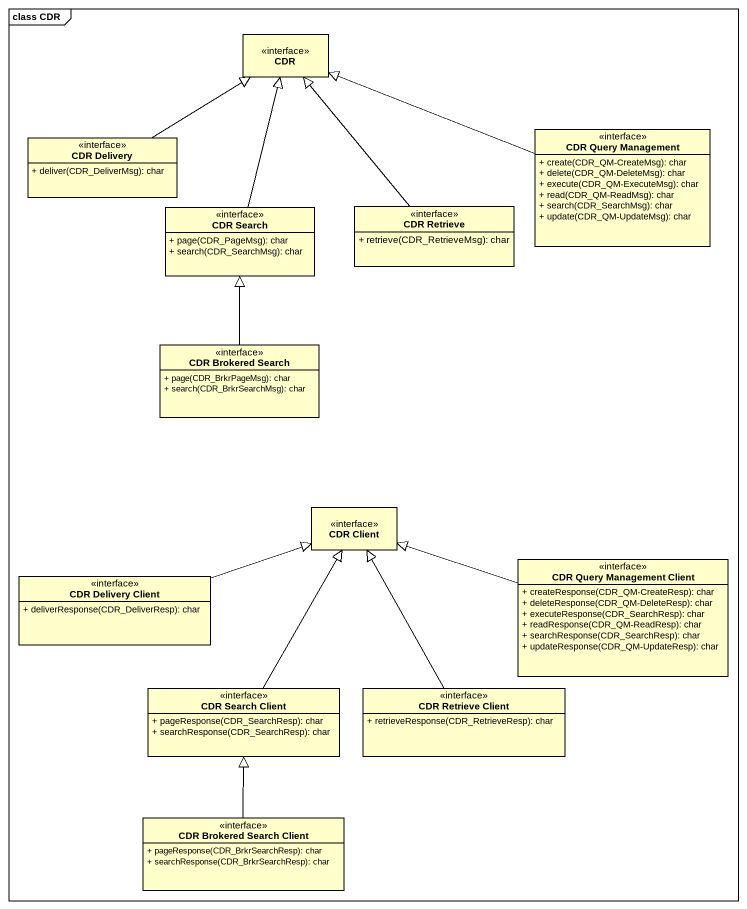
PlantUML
@startuml
mainframe class CDR
hide circle
hide empty members
skinparam classAttributeIconSize 0
class CDR <<interface>>
class "CDR Query Management" as CDR_Query_Management <<interface>> {
  + create(CDR_QM-CreateMsg): char
  + delete(CDR_QM-DeleteMsg): char
  + execute(CDR_QM-ExecuteMsg): char
  + read(CDR_QM-ReadMsg): char
  + search(CDR_SearchMsg): char
  + update(CDR_QM-UpdateMsg): char
}
class "CDR Delivery" as CDR_Delivery <<interface>> {
  + deliver(CDR_DeliverMsg): char
}
class "CDR Search" as CDR_Search <<interface>> {
  + page(CDR_PageMsg): char
  + search(CDR_SearchMsg): char
}
class "CDR Retrieve" as CDR_Retrieve <<interface>> {
  + retrieve(CDR_RetrieveMsg): char
}
class "CDR Brokered Search" as CDR_Brokered_Search <<interface>> {
  + page(CDR_BrkrPageMsg): char
  + search(CDR_BrkrSearchMsg): char
}
class "CDR Client" as CDR_Client <<interface>>
class "CDR Query Management Client" as CDR_Query_Management_Client <<interface>> {
  + createResponse(CDR_QM-CreateResp): char
  + deleteResponse(CDR_QM-DeleteResp): char
  + executeResponse(CDR_SearchResp): char
  + readResponse(CDR_QM-ReadResp): char
  + searchResponse(CDR_SearchResp): char
  + updateResponse(CDR_QM-UpdateResp): char
}
class "CDR Delivery Client" as CDR_Delivery_Client <<interface>> {
  + deliverResponse(CDR_DeliverResp): char
}
class "CDR Search Client" as CDR_Search_Client <<interface>> {
  + pageResponse(CDR_SearchResp): char
  + searchResponse(CDR_SearchResp): char
}
class "CDR Retrieve Client" as CDR_Retrieve_Client <<interface>> {
  + retrieveResponse(CDR_RetrieveResp): char
}
class "CDR Brokered Search Client" as CDR_Brokered_Search_Client <<interface>> {
  + pageResponse(CDR_BrkrSearchResp): char
  + searchResponse(CDR_BrkrSearchResp): char
}
CDR_Query_Management -left-|> CDR
CDR_Delivery -up-|> CDR
CDR_Search -up-|> CDR
CDR_Retrieve -up-|> CDR
CDR_Brokered_Search -up-|> CDR_Search
CDR_Query_Management_Client -left-|> CDR_Client
CDR_Delivery_Client -right-|> CDR_Client
CDR_Search_Client -up-|> CDR_Client
CDR_Retrieve_Client -up-|> CDR_Client
CDR_Brokered_Search_Client -up-|> CDR_Search_Client
@enduml
